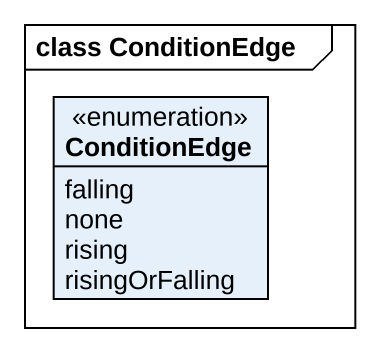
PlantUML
@startuml
mainframe class ConditionEdge
hide circle
hide empty members
enum ConditionEdge {
  falling
  none
  rising
  risingOrFalling
}
@enduml
